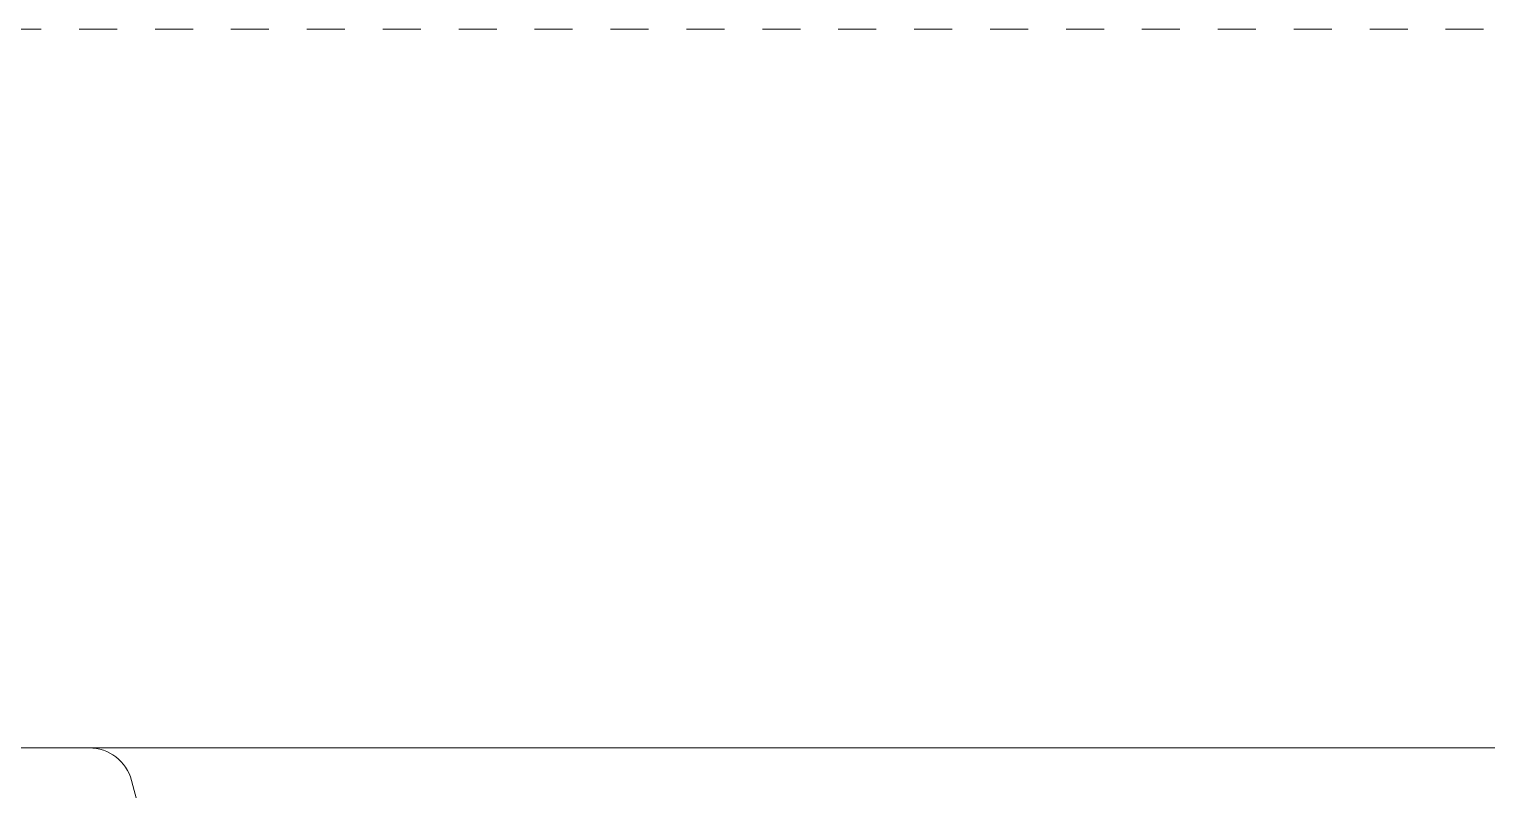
# Model space of a CAD drawing. Header units: millimetres. Extents: x 2258 to 5600, y 711 to 2563.
# Drawn here: x 2701.387 to 2705.227, y 2009.66 to 2011.663 of the extents above; entities that cross this region are included whole.
import ezdxf

# ---------------------------------------------------------------- set-up
doc = ezdxf.new("R2010")
doc.units = ezdxf.units.MM
doc.linetypes.add('HIDDENX2', pattern=[0.75, 0.5, -0.25])
for name, color, linetype, lineweight in [('FP_A_DOOR_WIN', 140, 'Continuous', 18), ('PQI-A-HIDN', 31, 'HIDDENX2', 9), ('PQI-A-IN-ELEV-LGHT', 201, 'Continuous', 5), ('WAL', 7, 'Continuous', 30)]:
    doc.layers.add(name, color=color, linetype=linetype, lineweight=lineweight)

# ---------------------------------------------------------------- blocks, each defined once
blk = doc.blocks.new('sd3')
at = {"layer": 'FP_A_DOOR_WIN', "ltscale": 1000}
blk.add_lwpolyline([(-0.4996293764197617, 151.0001011712156), (-61.8304021741933, 151.0001011712011, 0.3394264675312374), (-64.72823313732079, 148.7765599534323), (-67.98299387951556, 136.6295105264144, 0.4929616572134017), (-67.50008372326556, 136.0001011712302), (-64.24970692219358, 136.0001011712302, 0.4139952617277666), (-63.7500799085683, 136.4997324306751), (-63.75007990855374, 137.5001007363317), (-65.02754954357806, 137.5001007363753, -0.4932336255559439), (-65.51045969982079, 138.1295105263707), (-64.97457102795306, 140.1295105263853, -0.3395687924446906), (-64.49166087168851, 140.5001007363317), (-59.02754572889535, 140.5001007363317, -0.4141755960151686), (-58.52754572889535, 140.0001007363608), (-58.52754572888807, 138.0001007363753, -0.4141285049199961), (-59.02754572888807, 137.5001007363899), (-60.25007990853919, 137.5001007363317), (-60.25007990858285, 136.5001007363462, 0.414056115906826), (-59.75007990855374, 136.0001011712302), (-48.55059996822092, 136.0001011712302, 0.0909918661098243)], format="xyb", dxfattribs=at)
at = {"layer": 'PQI-A-HIDN'}
blk.add_line((-2600.499701610483, 199.9985151720757), (-0.0001141955726779997, 199.9999999999709), dxfattribs=at)
at = {"layer": 'PQI-A-IN-ELEV-LGHT', "ltscale": 100}
blk.add_line((-835.4359119792207, 151.000101171172), (-61.83040217416419, 151.0001011712011), dxfattribs=at)

msp = doc.modelspace()

# ---------------------------------------------------------------- block references
at = {"layer": 'WAL', "ltscale": 1000, "xscale": -0.03863196438221001, "yscale": 0.03863196438221, "zscale": 0.03863196438221, "rotation": 359.9972457711958}
msp.add_blockref('sd3', (2699.155417671895, 2003.936958111282), dxfattribs=at)

doc.saveas('drawing.dxf')
